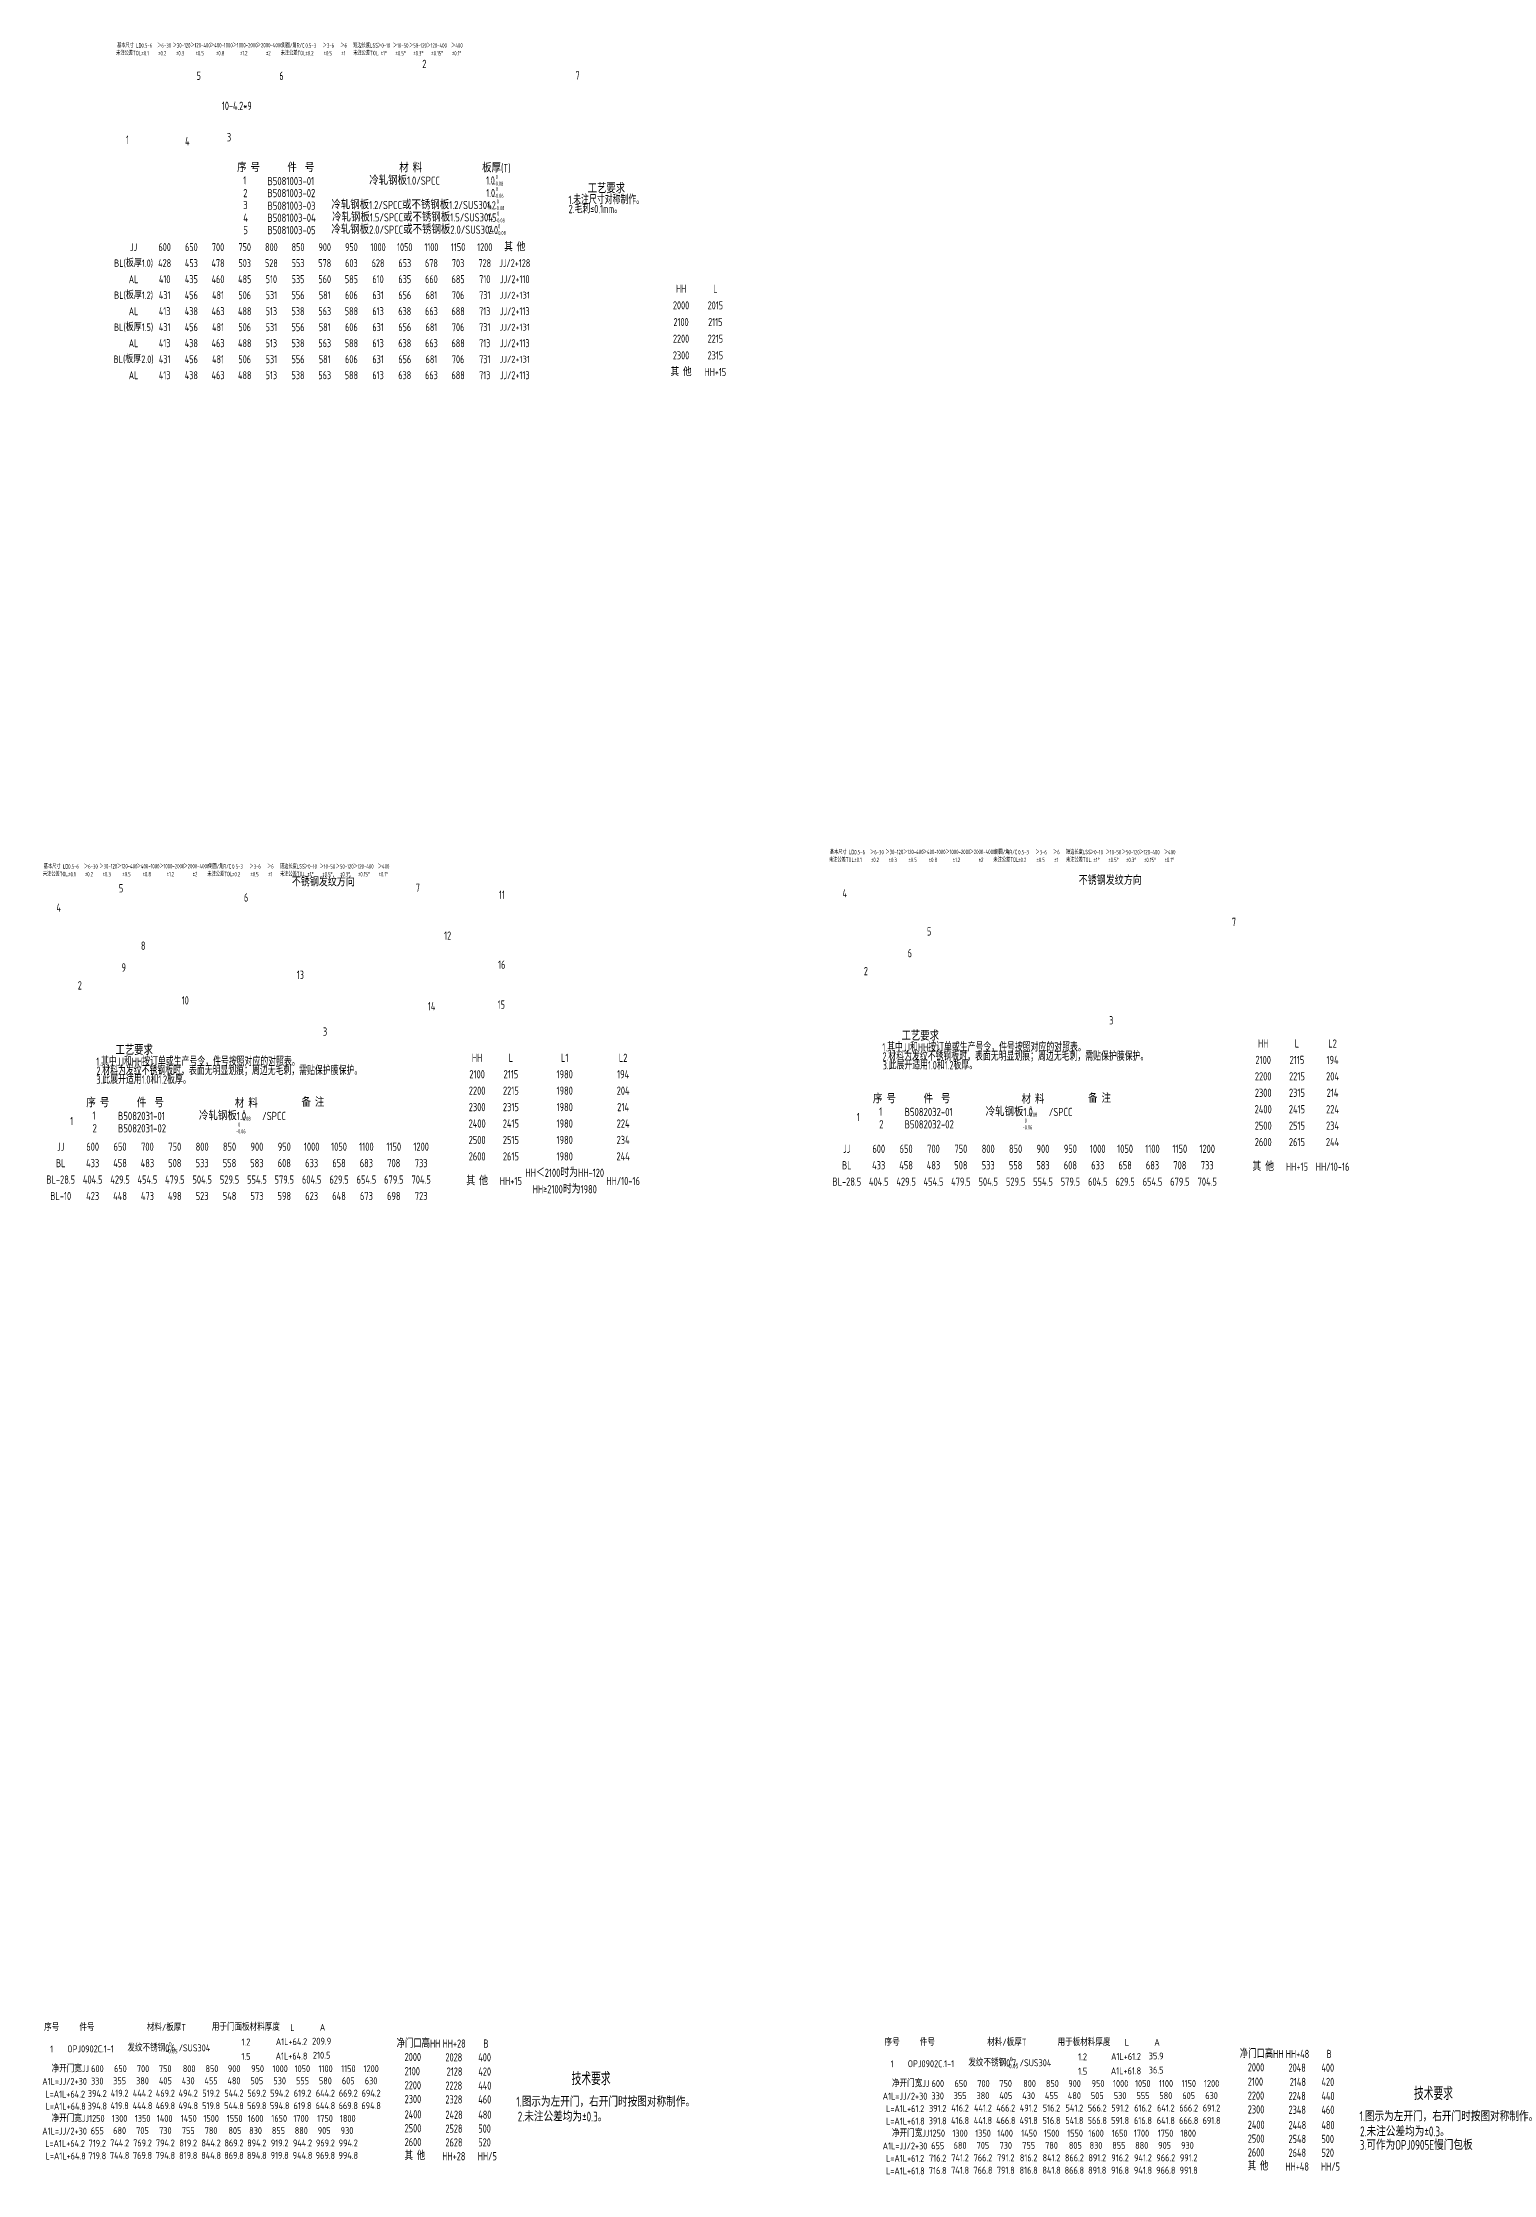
# Model space of a CAD drawing. Header units: inches. Extents: x 14216 to 120088, y -29410 to 23559.
# Drawn here: x 80132 to 82481, y 9812 to 13264 of the extents above; entities that cross this region are included whole.
import ezdxf
from ezdxf.enums import TextEntityAlignment as Align

# ---------------------------------------------------------------- set-up
doc = ezdxf.new("R2010")
doc.units = ezdxf.units.IN
doc.header["$LTSCALE"] = 0.3
doc.header["$MEASUREMENT"] = 0
for name, color, linetype in [('2', 2, 'Continuous'), ('2细实线', 2, 'Continuous'), ('6', 3, 'Continuous'), ('7', 4, 'Continuous')]:
    doc.layers.add(name, color=color, linetype=linetype)
doc.layers.add('粗实线', color=7, linetype='Continuous', lineweight=30)
doc.styles.add('HZ', font='isocp2.shx', dxfattribs={"width": 0.7, "bigfont": 'hztxt.shx'})

msp = doc.modelspace()

# ---------------------------------------------------------------- texts
at = {"layer": '2', "style": 'HZ'}
for s, height, width, p in [('序 号', 13.3102, 0.85, (80446.862, 13054.372)), ('件  号', 13.3102, 0.85, (80528.435, 13054.372)), ('冷轧钢板1.0/SPCC', 13.31017, 0.85, (80660.957, 13033.7)), ('材 料', 13.3102, 0.85, (80709.457, 13054.224)), ('板厚(T)', 13.3102, 0.85, (80843.772, 13053.991)), ('1', 13.31, 0.85, (80456.855, 13034.132)), ('2 ', 13.3102, 0.85, (80456.888, 13013.537)), ('B5081003-02', 13.31017, 0.85, (80495.931, 13013.53)), ('B5081003-01', 13.3, 0.85, (80496.047, 13033.024)), ('3', 13.31, 0.85, (80456.855, 12994.201)), ('4', 13.31, 0.85, (80456.888, 12973.606)), ('B5081003-04', 13.31017, 0.85, (80495.931, 12973.599)), ('B5081003-03', 13.3, 0.85, (80496.047, 12993.093)), ('冷轧钢板1.2/SPCC或不锈钢板1.2/SUS304', 13.31017, 0.85, (80599.673, 12994.252)), ('冷轧钢板1.5/SPCC或不锈钢板1.5/SUS304', 13.31017, 0.85, (80600.811, 12974.28)), ('5', 13.31, 0.85, (80456.888, 12953.641)), ('B5081003-05', 13.31017, 0.85, (80495.931, 12953.634)), ('冷轧钢板2.0/SPCC或不锈钢板2.0/SUS304', 13.31017, 0.85, (80599.618, 12954.315)), ('序 号', 13.3581, 0.85, (80202.738, 11540.124)), ('1', 13.358, 0.85, (80212.767, 11519.811)), ('B5082031-01', 13.35809, 0.85, (80253.909, 11519.171)), ('件  号', 13.3581, 0.85, (80284.605, 11540.124)), ('冷轧钢板1.0    /SPCC', 13.35809, 0.85, (80385.181, 11519.128)), ('材 料', 13.3581, 0.85, (80443.334, 11539.476)), ('备 注', 13.3581, 0.85, (80551.167, 11540.908)), ('序 号', 13.3581, 0.85, (81476.684, 11546.579)), ('1', 13.358, 0.85, (81486.714, 11526.266)), ('B5082032-01', 13.35809, 0.85, (81527.855, 11525.626)), ('件  号', 13.3581, 0.85, (81558.552, 11546.579)), ('冷轧钢板1.0    /SPCC', 13.35809, 0.85, (81659.127, 11525.583)), ('材 料', 13.3581, 0.85, (81717.28, 11545.931)), ('备 注', 13.3581, 0.85, (81825.113, 11547.363)), ('2 ', 13.3581, 0.85, (80212.8, 11499.142)), ('B5082031-02', 13.35809, 0.85, (80253.909, 11499.134)), ('2 ', 13.3581, 0.85, (81486.747, 11505.597)), ('B5082032-02', 13.35809, 0.85, (81527.855, 11505.589)), ('净门口高HH', 13.31, 0.75, (80705.409, 10017.057)), ('HH+28', 13.31, 0.75, (80779.73, 10017.057)), ('B', 13.31, 0.75, (80845.901, 10017.057)), ('净门口高HH', 13.31, 0.75, (82070.89, 10000.276)), ('HH+48', 13.31, 0.75, (82145.211, 10000.276)), ('B', 13.31, 0.75, (82211.381, 10000.276)), ('2000', 13.31, 0.75, (80718.261, 9995.34)), ('2100', 13.31, 0.75, (80718.261, 9972.293)), ('2028', 13.31, 0.75, (80784.285, 9994.808)), ('2128', 13.31, 0.75, (80786.304, 9971.761)), ('400', 13.31, 0.75, (80837.525, 9994.808)), ('420', 13.31, 0.75, (80837.652, 9971.761)), ('2000', 13.31, 0.75, (82083.742, 9978.56)), ('2048', 13.31, 0.75, (82149.765, 9978.028)), ('400', 13.31, 0.75, (82203.005, 9978.028)), ('2200', 13.31, 0.75, (80718.261, 9949.555)), ('2228', 13.31, 0.75, (80784.285, 9949.023)), ('440', 13.31, 0.75, (80837.525, 9949.023)), ('2100', 13.31, 0.75, (82083.742, 9955.513)), ('2200', 13.31, 0.75, (82083.742, 9932.775)), ('2248', 13.31, 0.75, (82149.765, 9932.243)), ('2148', 13.31, 0.75, (82151.785, 9954.981)), ('440', 13.31, 0.75, (82203.005, 9932.243)), ('420', 13.31, 0.75, (82203.133, 9954.981)), ('2300', 13.31, 0.75, (80718.261, 9927.17)), ('2400', 13.31, 0.75, (80718.261, 9902.365)), ('2328', 13.31, 0.75, (80784.285, 9926.638)), ('2428', 13.31, 0.75, (80784.285, 9901.833)), ('460', 13.31, 0.75, (80837.525, 9926.638)), ('480', 13.31, 0.75, (80837.525, 9901.833)), ('2300', 13.31, 0.75, (82083.742, 9910.39)), ('2348', 13.31, 0.75, (82149.765, 9909.858)), ('460', 13.31, 0.75, (82203.005, 9909.858)), ('2500', 13.31, 0.75, (80718.261, 9879.98)), ('2528', 13.31, 0.75, (80784.285, 9879.448)), ('500', 13.31, 0.75, (80837.525, 9879.448)), ('2400', 13.31, 0.75, (82083.742, 9885.585)), ('2500', 13.31, 0.75, (82083.742, 9863.2)), ('2448', 13.31, 0.75, (82149.765, 9885.053)), ('2548', 13.31, 0.75, (82149.765, 9862.668)), ('480', 13.31, 0.75, (82203.005, 9885.053)), ('500', 13.31, 0.75, (82203.005, 9862.668)), ('其 他', 13.31, 0.75, (80718.261, 9835.21)), ('2600', 13.31, 0.75, (80718.261, 9857.595)), ('HH+28', 13.31, 0.75, (80779.195, 9834.678)), ('2628', 13.31, 0.75, (80784.285, 9857.063)), ('HH/5', 13.31, 0.75, (80836.679, 9834.678)), ('520', 13.31, 0.75, (80837.525, 9857.063)), ('2600', 13.31, 0.75, (82083.742, 9840.815)), ('2648', 13.31, 0.75, (82149.765, 9840.283)), ('520', 13.31, 0.75, (82203.005, 9840.283)), ('其 他', 13.31, 0.75, (82083.742, 9818.43)), ('HH+48', 13.31, 0.75, (82144.676, 9817.898)), ('HH/5', 13.31, 0.75, (82202.16, 9817.898))]:
    msp.add_text(s, height=height, dxfattribs=dict(at, width=width)).set_placement(p)
at = {"layer": '2', "color": 6, "style": 'HZ', "width": 0.7}
for s, p in [('1.未注尺寸对称制作。', (80983.53, 13002.413)), ('2.毛刺≤0.1mm。', (80983.824, 12987.668)), ('1.其中JJ和HH按订单或生产号令，件号按照对应的对照表。', (81491.917, 11630.169)), ('1.其中JJ和HH按订单或生产号令，件号按照对应的对照表。', (80218.875, 11606.989)), ('2.材料为发纹不锈钢板时，表面无明显划痕；周边无毛刺，需贴保护膜保护。', (80219.168, 11592.244)), ('2.材料为发纹不锈钢板时，表面无明显划痕；周边无毛刺，需贴保护膜保护。', (81492.21, 11615.424)), ('3.此展开适用1.0和1.2板厚。', (81492.489, 11601.196)), ('3.此展开适用1.0和1.2板厚。', (80218.976, 11577.87))]:
    msp.add_text(s, height=13.5, dxfattribs=at).set_placement(p)
at = {"layer": '2', "color": 6, "style": 'HZ', "width": 0.8}
for p in [(80535.565, 11893.766), (81809.963, 11896.152)]:
    msp.add_text('不锈钢发纹方向', height=13.5, dxfattribs=at).set_placement(p, align=Align.BOTTOM_LEFT)
at = {"layer": '2', "style": 'HZ', "width": 0.8}
for s, p in [('HH', (82108.698, 11643.138)), ('L', (82163.375, 11643.138)), ('L2', (82221.009, 11643.138)), ('2100', (80835.655, 11593.358)), ('HH', (80835.655, 11619.958)), ('2115', (80890.333, 11593.358)), ('L', (80890.333, 11619.958)), ('1980', (80977.522, 11593.358)), ('L1', (80977.522, 11619.958)), ('194', (81072.1, 11593.358)), ('L2', (81072.1, 11619.958)), ('2100', (82108.698, 11616.538)), ('2115', (82163.375, 11616.538)), ('194', (82221.009, 11616.538)), ('2200', (80835.655, 11566.758)), ('2215', (80890.333, 11566.758)), ('1980', (80977.522, 11566.758)), ('204', (81072.1, 11566.758)), ('2300', (82108.698, 11563.338)), ('2200', (82108.698, 11589.938)), ('2315', (82163.375, 11563.338)), ('2215', (82163.375, 11589.938)), ('204', (82221.009, 11589.938)), ('214', (82221.009, 11563.338)), ('2300', (80835.655, 11540.158)), ('2315', (80890.333, 11540.158)), ('1980', (80977.522, 11540.158)), ('214', (81072.1, 11540.158)), ('2400', (82108.698, 11536.738)), ('2415', (82163.375, 11536.738)), ('224', (82221.009, 11536.738)), ('2400', (80835.655, 11513.558)), ('2415', (80890.333, 11513.558)), ('1980', (80977.522, 11513.558)), ('224', (81072.1, 11513.558)), ('2500', (82108.698, 11510.138)), ('2515', (82163.375, 11510.138)), ('234', (82221.009, 11510.138)), ('2500', (80835.655, 11486.958)), ('2600', (80835.655, 11460.358)), ('2515', (80890.333, 11486.958)), ('2615', (80890.333, 11460.358)), ('1980', (80977.522, 11486.958)), ('1980', (80977.522, 11460.358)), ('244', (81072.1, 11460.358)), ('234', (81072.1, 11486.958)), ('2600', (82108.698, 11483.538)), ('2615', (82163.375, 11483.538)), ('244', (82221.009, 11483.538)), ('其 他', (80835.655, 11420.458)), ('HH+15', (80890.333, 11420.458)), ('HH＜2100时为HH-120', (80977.522, 11433.758)), ('HH/10-16', (81072.1, 11420.458)), ('其 他', (82108.698, 11443.638)), ('HH+15', (82163.375, 11443.638)), ('HH/10-16', (82221.009, 11443.638)), ('HH≥2100时为1980', (80977.522, 11407.158))]:
    msp.add_text(s, height=13.3, dxfattribs=at).set_placement(p, align=Align.MIDDLE_CENTER)
at = {"layer": '2', "color": 6, "insert": (80446.442, 13161.474), "char_height": 13.5, "attachment_point": 5, "style": 'HZ'}
msp.add_mtext('\\A1;10-4.2*9', dxfattribs=at)
at = {"layer": '2', "attachment_point": 1, "style": 'HZ'}
for s, insert, char_height in [(' 0\\P-0.08', (80862.349, 13049.764), 6.5492), ('1.0', (80850.212, 13047.237), 13.3102), ('1.0', (80850.582, 13027.065), 13.3102), (' 0\\P-0.06', (80862.874, 13030.058), 6.5492), ('1.2', (80851.861, 13007.042), 13.3102), ('1.5', (80852.475, 12987.244), 13.3102), (' 0\\P-0.08', (80864.153, 13010.035), 6.5492), (' 0\\P-0.08', (80864.767, 12990.237), 6.5492), ('2.0', (80853.66, 12967.027), 13.3102), (' 0\\P-0.08', (80866.437, 12969.825), 6.5492), (' 0\\P-0.08', (80453.183, 11535.573), 6.5728), (' 0\\P-0.08', (81727.129, 11542.028), 6.5728), (' 0\\P-0.06', (80445.121, 11515.188), 6.5492), (' 0\\P-0.06', (81719.067, 11521.643), 6.5492)]:
    msp.add_mtext(s, dxfattribs=dict(at, insert=insert, char_height=char_height))
at = {"layer": '2细实线', "style": 'HZ', "width": 0.8}
for s, height, p in [('BL(板厚1.0)', 12, (80279.233, 12906.742)), ('JJ', 12.96, (80279.233, 12932.662)), ('428', 12.96, (80329.633, 12906.742)), ('600', 12.96, (80329.633, 12932.662)), ('453', 12.96, (80372.833, 12906.742)), ('650', 12.96, (80372.833, 12932.662)), ('478', 12.96, (80416.033, 12906.742)), ('700', 12.96, (80416.033, 12932.662)), ('750', 12.96, (80459.233, 12932.662)), ('503', 12.96, (80459.233, 12906.742)), ('528', 12.96, (80502.433, 12906.742)), ('800', 12.96, (80502.433, 12932.662)), ('553', 12.96, (80545.633, 12906.742)), ('850', 12.96, (80545.633, 12932.662)), ('578', 12.96, (80588.833, 12906.742)), ('900', 12.96, (80588.833, 12932.662)), ('950', 12.96, (80632.033, 12932.662)), ('603', 12.96, (80632.033, 12906.742)), ('1000', 12.96, (80675.233, 12932.662)), ('628', 12.96, (80675.233, 12906.742)), ('1050', 12.96, (80718.433, 12932.662)), ('653', 12.96, (80718.433, 12906.742)), ('1100', 12.96, (80761.633, 12932.662)), ('678', 12.96, (80761.633, 12906.742)), ('1150', 12.96, (80804.833, 12932.662)), ('703', 12.96, (80804.833, 12906.742)), ('1200', 12.96, (80848.033, 12932.662)), ('728', 12.96, (80848.033, 12906.742)), ('JJ/2+128', 12.96, (80896.589, 12906.742)), ('其 他', 12.96, (80896.589, 12932.662)), ('AL', 12.96, (80279.233, 12880.822)), ('410', 12.96, (80329.633, 12880.822)), ('435', 12.96, (80372.833, 12880.822)), ('460', 12.96, (80416.033, 12880.822)), ('485', 12.96, (80459.233, 12880.822)), ('510', 12.96, (80502.433, 12880.822)), ('535', 12.96, (80545.633, 12880.822)), ('560', 12.96, (80588.833, 12880.822)), ('585', 12.96, (80632.033, 12880.822)), ('610', 12.96, (80675.233, 12880.822)), ('635', 12.96, (80718.433, 12880.822)), ('660', 12.96, (80761.633, 12880.822)), ('685', 12.96, (80804.833, 12880.822)), ('710', 12.96, (80848.033, 12880.822)), ('JJ/2+110', 12.96, (80896.589, 12880.822)), ('BL(板厚1.2)', 12, (80279.233, 12854.902)), ('431', 12.96, (80329.633, 12854.902)), ('456', 12.96, (80372.833, 12854.902)), ('481', 12.96, (80416.033, 12854.902)), ('506', 12.96, (80459.233, 12854.902)), ('531', 12.96, (80502.433, 12854.902)), ('556', 12.96, (80545.633, 12854.902)), ('581', 12.96, (80588.833, 12854.902)), ('606', 12.96, (80632.033, 12854.902)), ('631', 12.96, (80675.233, 12854.902)), ('656', 12.96, (80718.433, 12854.902)), ('681', 12.96, (80761.633, 12854.902)), ('706', 12.96, (80804.833, 12854.902)), ('731', 12.96, (80848.033, 12854.902)), ('JJ/2+131', 11, (80896.589, 12854.902)), ('2000', 12.96, (81165.956, 12838.448)), ('HH', 12.96, (81165.956, 12865.448)), ('2015', 12.96, (81221.456, 12838.448)), ('L', 12.96, (81221.456, 12865.448)), ('BL(板厚1.5)', 12, (80279.233, 12803.062)), ('AL', 12.96, (80279.233, 12828.982)), ('413', 12.96, (80329.633, 12828.982)), ('431', 12.96, (80329.633, 12803.062)), ('438', 12.96, (80372.833, 12828.982)), ('456', 12.96, (80372.833, 12803.062)), ('463', 12.96, (80416.033, 12828.982)), ('481', 12.96, (80416.033, 12803.062)), ('488', 12.96, (80459.233, 12828.982)), ('506', 12.96, (80459.233, 12803.062)), ('513', 12.96, (80502.433, 12828.982)), ('531', 12.96, (80502.433, 12803.062)), ('538', 12.96, (80545.633, 12828.982)), ('556', 12.96, (80545.633, 12803.062)), ('563', 12.96, (80588.833, 12828.982)), ('581', 12.96, (80588.833, 12803.062)), ('588', 12.96, (80632.033, 12828.982)), ('606', 12.96, (80632.033, 12803.062)), ('613', 12.96, (80675.233, 12828.982)), ('631', 12.96, (80675.233, 12803.062)), ('638', 12.96, (80718.433, 12828.982)), ('656', 12.96, (80718.433, 12803.062)), ('663', 12.96, (80761.633, 12828.982)), ('681', 12.96, (80761.633, 12803.062)), ('688', 12.96, (80804.833, 12828.982)), ('706', 12.96, (80804.833, 12803.062)), ('713', 12.96, (80848.033, 12828.982)), ('731', 12.96, (80848.033, 12803.062)), ('JJ/2+113', 12.96, (80896.589, 12828.982)), ('JJ/2+131', 11, (80896.589, 12803.062)), ('2100', 12.96, (81165.956, 12811.448)), ('2115', 12.96, (81221.456, 12811.448)), ('AL', 12.96, (80279.233, 12777.142)), ('413', 12.96, (80329.633, 12777.142)), ('438', 12.96, (80372.833, 12777.142)), ('463', 12.96, (80416.033, 12777.142)), ('488', 12.96, (80459.233, 12777.142)), ('513', 12.96, (80502.433, 12777.142)), ('538', 12.96, (80545.633, 12777.142)), ('563', 12.96, (80588.833, 12777.142)), ('588', 12.96, (80632.033, 12777.142)), ('613', 12.96, (80675.233, 12777.142)), ('638', 12.96, (80718.433, 12777.142)), ('663', 12.96, (80761.633, 12777.142)), ('688', 12.96, (80804.833, 12777.142)), ('713', 12.96, (80848.033, 12777.142)), ('JJ/2+113', 12.96, (80896.589, 12777.142)), ('2200', 12.96, (81165.956, 12784.448)), ('2215', 12.96, (81221.456, 12784.448)), ('BL(板厚2.0)', 12, (80279.233, 12751.222)), ('431', 12.96, (80329.633, 12751.222)), ('456', 12.96, (80372.833, 12751.222)), ('481', 12.96, (80416.033, 12751.222)), ('506', 12.96, (80459.233, 12751.222)), ('531', 12.96, (80502.433, 12751.222)), ('556', 12.96, (80545.633, 12751.222)), ('581', 12.96, (80588.833, 12751.222)), ('606', 12.96, (80632.033, 12751.222)), ('631', 12.96, (80675.233, 12751.222)), ('656', 12.96, (80718.433, 12751.222)), ('681', 12.96, (80761.633, 12751.222)), ('706', 12.96, (80804.833, 12751.222)), ('731', 12.96, (80848.033, 12751.222)), ('JJ/2+131', 11, (80896.589, 12751.222)), ('其 他', 12.96, (81165.956, 12730.448)), ('2300', 12.96, (81165.956, 12757.448)), ('2315', 12.96, (81221.456, 12757.448)), ('AL', 12.96, (80279.233, 12725.302)), ('413', 12.96, (80329.633, 12725.302)), ('438', 12.96, (80372.833, 12725.302)), ('463', 12.96, (80416.033, 12725.302)), ('488', 12.96, (80459.233, 12725.302)), ('513', 12.96, (80502.433, 12725.302)), ('538', 12.96, (80545.633, 12725.302)), ('563', 12.96, (80588.833, 12725.302)), ('588', 12.96, (80632.033, 12725.302)), ('613', 12.96, (80675.233, 12725.302)), ('638', 12.96, (80718.433, 12725.302)), ('663', 12.96, (80761.633, 12725.302)), ('688', 12.96, (80804.833, 12725.302)), ('713', 12.96, (80848.033, 12725.302)), ('JJ/2+113', 12.96, (80896.589, 12725.302)), ('HH+15', 12.96, (81221.456, 12730.448)), ('JJ', 13.3, (80161.287, 11476.039)), ('600', 13.3, (80213.009, 11476.039)), ('650', 13.3, (80257.342, 11476.039)), ('700', 13.3, (80301.676, 11476.039)), ('750', 13.3, (80346.009, 11476.039)), ('800', 13.3, (80390.342, 11476.039)), ('850', 13.3, (80434.676, 11476.039)), ('900', 13.3, (80479.009, 11476.039)), ('950', 13.3, (80523.342, 11476.039)), ('1000', 13.3, (80567.676, 11476.039)), ('1050', 13.3, (80612.009, 11476.039)), ('1100', 13.3, (80656.342, 11476.039)), ('1150', 13.3, (80700.676, 11476.039)), ('1200', 13.3, (80745.009, 11476.039)), ('JJ', 13.3, (81434.329, 11472.619)), ('600', 13.3, (81486.051, 11472.619)), ('650', 13.3, (81530.385, 11472.619)), ('700', 13.3, (81574.718, 11472.619)), ('750', 13.3, (81619.051, 11472.619)), ('800', 13.3, (81663.385, 11472.619)), ('850', 13.3, (81707.718, 11472.619)), ('900', 13.3, (81752.051, 11472.619)), ('950', 13.3, (81796.385, 11472.619)), ('1000', 13.3, (81840.718, 11472.619)), ('1050', 13.3, (81885.051, 11472.619)), ('1100', 13.3, (81929.385, 11472.619)), ('1150', 13.3, (81973.718, 11472.619)), ('1200', 13.3, (82018.051, 11472.619)), ('BL-28.5', 13.3, (80161.287, 11422.839)), ('BL', 13.3, (80161.287, 11449.439)), ('404.5', 13.3, (80213.009, 11422.839)), ('433', 13.3, (80213.009, 11449.439)), ('429.5', 13.3, (80257.342, 11422.839)), ('458', 13.3, (80257.342, 11449.439)), ('454.5', 13.3, (80301.676, 11422.839)), ('483', 13.3, (80301.676, 11449.439)), ('479.5', 13.3, (80346.009, 11422.839)), ('508', 13.3, (80346.009, 11449.439)), ('504.5', 13.3, (80390.342, 11422.839)), ('533', 13.3, (80390.342, 11449.439)), ('529.5', 13.3, (80434.676, 11422.839)), ('558', 13.3, (80434.676, 11449.439)), ('554.5', 13.3, (80479.009, 11422.839)), ('583', 13.3, (80479.009, 11449.439)), ('579.5', 13.3, (80523.342, 11422.839)), ('608', 13.3, (80523.342, 11449.439)), ('604.5', 13.3, (80567.676, 11422.839)), ('633', 13.3, (80567.676, 11449.439)), ('629.5', 13.3, (80612.009, 11422.839)), ('658', 13.3, (80612.009, 11449.439)), ('654.5', 13.3, (80656.342, 11422.839)), ('683', 13.3, (80656.342, 11449.439)), ('679.5', 13.3, (80700.676, 11422.839)), ('708', 13.3, (80700.676, 11449.439)), ('704.5', 13.3, (80745.009, 11422.839)), ('733', 13.3, (80745.009, 11449.439)), ('BL-28.5', 13.3, (81434.329, 11419.419)), ('BL', 13.3, (81434.329, 11446.019)), ('404.5', 13.3, (81486.051, 11419.419)), ('433', 13.3, (81486.051, 11446.019)), ('429.5', 13.3, (81530.385, 11419.419)), ('458', 13.3, (81530.385, 11446.019)), ('454.5', 13.3, (81574.718, 11419.419)), ('483', 13.3, (81574.718, 11446.019)), ('479.5', 13.3, (81619.051, 11419.419)), ('508', 13.3, (81619.051, 11446.019)), ('504.5', 13.3, (81663.385, 11419.419)), ('533', 13.3, (81663.385, 11446.019)), ('529.5', 13.3, (81707.718, 11419.419)), ('558', 13.3, (81707.718, 11446.019)), ('554.5', 13.3, (81752.051, 11419.419)), ('583', 13.3, (81752.051, 11446.019)), ('579.5', 13.3, (81796.385, 11419.419)), ('608', 13.3, (81796.385, 11446.019)), ('604.5', 13.3, (81840.718, 11419.419)), ('633', 13.3, (81840.718, 11446.019)), ('629.5', 13.3, (81885.051, 11419.419)), ('658', 13.3, (81885.051, 11446.019)), ('654.5', 13.3, (81929.385, 11419.419)), ('683', 13.3, (81929.385, 11446.019)), ('679.5', 13.3, (81973.718, 11419.419)), ('708', 13.3, (81973.718, 11446.019)), ('704.5', 13.3, (82018.051, 11419.419)), ('733', 13.3, (82018.051, 11446.019)), ('BL-10', 13.3, (80161.287, 11396.239)), ('423', 13.3, (80213.009, 11396.239)), ('448', 13.3, (80257.342, 11396.239)), ('473', 13.3, (80301.676, 11396.239)), ('498', 13.3, (80346.009, 11396.239)), ('523', 13.3, (80390.342, 11396.239)), ('548', 13.3, (80434.676, 11396.239)), ('573', 13.3, (80479.009, 11396.239)), ('598', 13.3, (80523.342, 11396.239)), ('623', 13.3, (80567.676, 11396.239)), ('648', 13.3, (80612.009, 11396.239)), ('673', 13.3, (80656.342, 11396.239)), ('698', 13.3, (80700.676, 11396.239)), ('723', 13.3, (80745.009, 11396.239)), ('序号', 11.3374, (80146.683, 10049.904)), ('件号', 11.3374, (80203.829, 10049.904)), ('材料/板厚T', 11.3374, (80332.504, 10049.904)), ('用于门面板材料厚度', 11.3374, (80461.045, 10050.531)), ('L', 11.337, (80536.541, 10049.601)), ('A', 11.085, (80585.27, 10049.89)), ('1', 11.337, (80146.683, 10014.842)), ('OPJ0902C.1-1', 11.34, (80209.675, 10015.137)), ('1.2', 11.3374, (80461.347, 10026.273)), ('序号', 11.3374, (81507.77, 10025.879)), ('件号', 11.3374, (81564.915, 10025.879)), ('材料/板厚T', 11.3374, (81693.59, 10025.879)), ('用于板材料厚度', 11.3374, (81818.49, 10025.886)), ('L', 11.337, (81888.017, 10025.576)), ('A', 11.085, (81936.746, 10025.865)), ('1.5', 11.3374, (80461.347, 10002.945)), ('1', 11.337, (81507.77, 9990.817)), ('OPJ0902C.1-1', 11.34, (81570.761, 9991.112)), ('1.5', 11.3374, (81816.233, 9978.92)), ('1.2', 11.3374, (81816.233, 10002.248)), ('394.2', 11.34, (80220.481, 9942.831)), ('330', 11.34, (80220.481, 9962.978)), ('419.2', 11.34, (80256.694, 9943.333)), ('355', 11.34, (80256.694, 9963.48)), ('444.2', 11.34, (80293.72, 9943.333)), ('380', 11.34, (80293.72, 9963.48)), ('469.2', 11.34, (80330.746, 9943.333)), ('405', 11.34, (80330.746, 9963.48)), ('494.2', 11.34, (80367.772, 9943.333)), ('430', 11.34, (80367.772, 9963.48)), ('519.2', 11.34, (80404.798, 9943.333)), ('455', 11.34, (80404.798, 9963.48)), ('544.2', 11.34, (80441.824, 9943.333)), ('480', 11.34, (80441.824, 9963.48)), ('569.2', 11.34, (80478.85, 9943.333)), ('505', 11.34, (80478.85, 9963.48)), ('594.2', 11.34, (80515.876, 9943.333)), ('530', 11.34, (80515.876, 9963.48)), ('619.2', 11.34, (80552.902, 9943.333)), ('555', 11.34, (80552.902, 9963.48)), ('644.2', 11.34, (80589.928, 9943.333)), ('580', 11.34, (80589.928, 9963.48)), ('669.2', 11.34, (80626.954, 9943.333)), ('605', 11.34, (80626.954, 9963.48)), ('694.2', 11.34, (80663.98, 9943.333)), ('630', 11.34, (80663.98, 9963.48)), ('330', 11.34, (81581.567, 9938.953)), ('355', 11.34, (81617.78, 9939.455)), ('380', 11.34, (81654.806, 9939.455)), ('405', 11.34, (81691.832, 9939.455)), ('430', 11.34, (81728.858, 9939.455)), ('455', 11.34, (81765.884, 9939.455)), ('480', 11.34, (81802.91, 9939.455)), ('505', 11.34, (81839.936, 9939.455)), ('530', 11.34, (81876.962, 9939.455)), ('555', 11.34, (81913.988, 9939.455)), ('580', 11.34, (81951.014, 9939.455)), ('605', 11.34, (81988.04, 9939.455)), ('630', 11.34, (82025.066, 9939.455)), ('394.8', 11.34, (80220.481, 9922.685)), ('419.8', 11.34, (80256.694, 9923.187)), ('444.8', 11.34, (80293.72, 9923.187)), ('469.8', 11.34, (80330.746, 9923.187)), ('494.8', 11.34, (80367.772, 9923.187)), ('519.8', 11.34, (80404.798, 9923.187)), ('544.8', 11.34, (80441.824, 9923.187)), ('569.8', 11.34, (80478.85, 9923.187)), ('594.8', 11.34, (80515.876, 9923.187)), ('619.8', 11.34, (80552.902, 9923.187)), ('644.8', 11.34, (80589.928, 9923.187)), ('669.8', 11.34, (80626.954, 9923.187)), ('694.8', 11.34, (80663.98, 9923.187)), ('391.2', 11.34, (81581.567, 9918.806)), ('416.2', 11.34, (81617.78, 9919.309)), ('441.2', 11.34, (81654.806, 9919.309)), ('466.2', 11.34, (81691.832, 9919.309)), ('491.2', 11.34, (81728.858, 9919.309)), ('516.2', 11.34, (81765.884, 9919.309)), ('541.2', 11.34, (81802.91, 9919.309)), ('566.2', 11.34, (81839.936, 9919.309)), ('591.2', 11.34, (81876.962, 9919.309)), ('616.2', 11.34, (81913.988, 9919.309)), ('641.2', 11.34, (81951.014, 9919.309)), ('666.2', 11.34, (81988.04, 9919.309)), ('691.2', 11.34, (82025.066, 9919.309)), ('655', 11.34, (80220.481, 9882.392)), ('680', 11.34, (80256.694, 9882.894)), ('705', 11.34, (80293.72, 9882.894)), ('730', 11.34, (80330.746, 9882.894)), ('755', 11.34, (80367.772, 9882.894)), ('780', 11.34, (80404.798, 9882.894)), ('805', 11.34, (80443.348, 9882.894)), ('830', 11.34, (80476.853, 9882.894)), ('855', 11.34, (80513.879, 9882.894)), ('880', 11.34, (80550.905, 9882.894)), ('905', 11.34, (80587.931, 9882.894)), ('930', 11.34, (80624.957, 9882.894)), ('391.8', 11.34, (81581.567, 9898.66)), ('416.8', 11.34, (81617.78, 9899.162)), ('441.8', 11.34, (81654.806, 9899.162)), ('466.8', 11.34, (81691.832, 9899.162)), ('491.8', 11.34, (81728.858, 9899.162)), ('516.8', 11.34, (81765.884, 9899.162)), ('541.8', 11.34, (81802.91, 9899.162)), ('566.8', 11.34, (81839.936, 9899.162)), ('591.8', 11.34, (81876.962, 9899.162)), ('616.8', 11.34, (81913.988, 9899.162)), ('641.8', 11.34, (81951.014, 9899.162)), ('666.8', 11.34, (81988.04, 9899.162)), ('691.8', 11.34, (82025.066, 9899.162)), ('719.8', 11.34, (80220.481, 9842.099)), ('719.2', 11.34, (80220.481, 9862.245)), ('744.8', 11.34, (80256.694, 9842.601)), ('744.2', 11.34, (80256.694, 9862.747)), ('769.8', 11.34, (80293.72, 9842.601)), ('769.2', 11.34, (80293.72, 9862.747)), ('794.8', 11.34, (80330.746, 9842.601)), ('794.2', 11.34, (80330.746, 9862.747)), ('819.8', 11.34, (80367.772, 9842.601)), ('819.2', 11.34, (80367.772, 9862.747)), ('844.8', 11.34, (80404.798, 9842.601)), ('844.2', 11.34, (80404.798, 9862.747)), ('869.8', 11.34, (80441.824, 9842.601)), ('869.2', 11.34, (80441.824, 9862.747)), ('894.8', 11.34, (80478.85, 9842.601)), ('894.2', 11.34, (80478.85, 9862.747)), ('919.8', 11.34, (80515.876, 9842.601)), ('919.2', 11.34, (80515.876, 9862.747)), ('944.8', 11.34, (80552.902, 9842.601)), ('944.2', 11.34, (80552.902, 9862.747)), ('969.8', 11.34, (80589.928, 9842.601)), ('969.2', 11.34, (80589.928, 9862.747)), ('994.8', 11.34, (80626.954, 9842.601)), ('994.2', 11.34, (80626.954, 9862.747)), ('716.2', 11.34, (81581.567, 9838.22)), ('655', 11.34, (81581.567, 9858.367)), ('741.2', 11.34, (81617.78, 9838.723)), ('680', 11.34, (81617.78, 9858.869)), ('766.2', 11.34, (81654.806, 9838.723)), ('705', 11.34, (81654.806, 9858.869)), ('791.2', 11.34, (81691.832, 9838.723)), ('730', 11.34, (81691.832, 9858.869)), ('816.2', 11.34, (81728.858, 9838.723)), ('755', 11.34, (81728.858, 9858.869)), ('841.2', 11.34, (81765.884, 9838.723)), ('780', 11.34, (81765.884, 9858.869)), ('866.2', 11.34, (81802.91, 9838.723)), ('805', 11.34, (81804.434, 9858.869)), ('891.2', 11.34, (81839.936, 9838.723)), ('830', 11.34, (81837.939, 9858.869)), ('916.2', 11.34, (81876.962, 9838.723)), ('855', 11.34, (81874.965, 9858.869)), ('941.2', 11.34, (81913.988, 9838.723)), ('880', 11.34, (81911.991, 9858.869)), ('966.2', 11.34, (81951.014, 9838.723)), ('905', 11.34, (81949.017, 9858.869)), ('991.2', 11.34, (81988.04, 9838.723)), ('930', 11.34, (81986.043, 9858.869)), ('716.8', 11.34, (81581.567, 9818.074)), ('741.8', 11.34, (81617.78, 9818.576)), ('766.8', 11.34, (81654.806, 9818.576)), ('791.8', 11.34, (81691.832, 9818.576)), ('816.8', 11.34, (81728.858, 9818.576)), ('841.8', 11.34, (81765.884, 9818.576)), ('866.8', 11.34, (81802.91, 9818.576)), ('891.8', 11.34, (81839.936, 9818.576)), ('916.8', 11.34, (81876.962, 9818.576)), ('941.8', 11.34, (81913.988, 9818.576)), ('966.8', 11.34, (81951.014, 9818.576)), ('991.8', 11.34, (81988.04, 9818.576))]:
    msp.add_text(s, height=height, dxfattribs=at).set_placement(p, align=Align.MIDDLE_CENTER)
at = {"layer": '2细实线', "style": 'HZ'}
for s, height, width, p in [('发纹不锈钢0.6', 11.3374, 0.8, (80269.31, 10011.009)), ('-0.05', 7.2, 0.8, (80330.851, 10007.786)), (' 0', 7.2, 0.8, (80332.45, 10019.151)), ('/SUS304', 11.3374, 0.8, (80352.267, 10011.009)), ('净开门宽JJ', 11.34, 0.8, (80146.456, 9977.434)), ('600', 11.34, 0.8, (80210.57, 9977.434)), ('650', 11.34, 0.8, (80247.596, 9977.434)), ('700', 11.34, 0.8, (80284.622, 9977.434)), ('750', 11.34, 0.8, (80320.323, 9977.434)), ('800', 11.34, 0.8, (80359.03, 9977.434)), ('850', 11.34, 0.8, (80395.7, 9977.434)), ('900', 11.34, 0.8, (80432, 9977.434)), ('950', 11.34, 0.8, (80469.752, 9977.434)), ('1000', 11.34, 0.8, (80504.389, 9977.434)), ('1050', 11.34, 0.8, (80540.09, 9977.434)), ('1100', 11.34, 0.8, (80578.797, 9977.434)), ('1150', 11.34, 0.8, (80615.467, 9977.434)), ('1200', 11.34, 0.8, (80651.767, 9977.434)), ('发纹不锈钢0.7', 11.3374, 0.8, (81631.175, 9986.985)), ('-0.05', 7.2, 0.8, (81692.716, 9983.761)), (' 0', 7.2, 0.8, (81694.315, 9995.127)), ('/SUS304', 11.3374, 0.8, (81714.369, 9986.985)), ('A1L=JJ/2+30', 11.34, 0.8, (80131.391, 9956.85)), ('L=A1L+64.2', 11.34, 0.8, (80136.403, 9936.207)), ('A1L=JJ/2+30', 11.34, 0.8, (81492.477, 9932.825)), ('净开门宽JJ', 11.34, 0.8, (81507.542, 9953.41)), ('600', 11.34, 0.8, (81571.656, 9953.41)), ('650', 11.34, 0.8, (81608.682, 9953.41)), ('700', 11.34, 0.8, (81645.708, 9953.41)), ('750', 11.34, 0.8, (81681.409, 9953.41)), ('800', 11.34, 0.8, (81720.116, 9953.41)), ('850', 11.34, 0.8, (81756.786, 9953.41)), ('900', 11.34, 0.8, (81793.086, 9953.41)), ('950', 11.34, 0.8, (81830.838, 9953.41)), ('1000', 11.34, 0.8, (81865.475, 9953.41)), ('1050', 11.34, 0.8, (81901.176, 9953.41)), ('1100', 11.34, 0.8, (81939.883, 9953.41)), ('1150', 11.34, 0.8, (81976.553, 9953.41)), ('1200', 11.34, 0.8, (82012.853, 9953.41)), ('L=A1L+64.8', 11.34, 0.8, (80136.809, 9916.557)), ('净开门宽JJ', 11.34, 0.8, (80146.456, 9896.848)), ('1250', 11.34, 0.8, (80207.263, 9896.848)), ('1300', 11.34, 0.8, (80244.289, 9896.848)), ('1350', 11.34, 0.8, (80281.315, 9896.848)), ('1400', 11.34, 0.8, (80317.016, 9896.848)), ('1450', 11.34, 0.8, (80355.723, 9896.848)), ('1500', 11.34, 0.8, (80392.393, 9896.848)), ('1550', 11.34, 0.8, (80430.218, 9896.848)), ('1600', 11.34, 0.8, (80464.448, 9896.848)), ('1650', 11.34, 0.8, (80502.392, 9896.848)), ('1700', 11.34, 0.8, (80538.093, 9896.848)), ('1750', 11.34, 0.8, (80576.8, 9896.848)), ('1800', 11.34, 0.8, (80613.47, 9896.848)), ('1.图示为左开门，右开门时按图对称制作。', 16, 0.75, (80899.283, 9921.655)), ('2.未注公差均为±0.3。', 16, 0.75, (80901.395, 9897.569)), ('L=A1L+61.2', 11.34, 0.8, (81497.924, 9912.679)), ('1.图示为左开门，右开门时按图对称制作。', 16, 0.75, (82264.733, 9898.077)), ('A1L=JJ/2+30', 11.34, 0.8, (80131.391, 9876.264)), ('L=A1L+61.8', 11.34, 0.8, (81497.895, 9892.532)), ('净开门宽JJ', 11.34, 0.8, (81507.542, 9872.824)), ('1250', 11.34, 0.8, (81568.349, 9872.824)), ('1300', 11.34, 0.8, (81605.375, 9872.824)), ('1350', 11.34, 0.8, (81642.401, 9872.824)), ('1400', 11.34, 0.8, (81678.102, 9872.824)), ('1450', 11.34, 0.8, (81716.809, 9872.824)), ('1500', 11.34, 0.8, (81753.479, 9872.824)), ('1550', 11.34, 0.8, (81791.304, 9872.824)), ('1600', 11.34, 0.8, (81825.534, 9872.824)), ('1650', 11.34, 0.8, (81863.478, 9872.824)), ('1700', 11.34, 0.8, (81899.179, 9872.824)), ('1750', 11.34, 0.8, (81937.886, 9872.824)), ('1800', 11.34, 0.8, (81974.556, 9872.824)), ('2.未注公差均为±0.3。', 16, 0.75, (82265.564, 9873.545)), ('L=A1L+64.2', 11.34, 0.8, (80136.217, 9856.415)), ('L=A1L+64.8', 11.34, 0.8, (80136.809, 9835.971)), ('A1L=JJ/2+30', 11.34, 0.8, (81492.477, 9852.239)), ('L=A1L+61.2', 11.34, 0.8, (81497.924, 9832.196)), ('3.可作为OPJ0905E慢门包板', 16, 0.75, (82264.99, 9851.674)), ('L=A1L+61.8', 11.34, 0.8, (81497.895, 9811.946))]:
    msp.add_text(s, height=height, dxfattribs=dict(at, width=width)).set_placement(p)
at = {"layer": '2细实线', "style": 'HZ', "width": 0.8}
for s, height, p in [('A1L+64.2', 11.3374, (80535.069, 10026.834)), ('209.9', 11.0855, (80583.831, 10027.629)), ('A1L+64.8', 11.3374, (80535.069, 10003.506)), ('210.5', 11.0855, (80583.831, 10004.819)), ('A1L+61.8', 11.3374, (81886.545, 9979.482)), ('A1L+61.2', 11.3374, (81886.545, 10002.81)), ('35.9', 11.0855, (81935.307, 10003.604)), ('36.5', 11.0855, (81935.307, 9980.795))]:
    msp.add_text(s, height=height, dxfattribs=at).set_placement(p, align=Align.MIDDLE)
at = {"layer": '6', "color": 2, "style": 'HZ', "width": 0.7}
for s, p in [('基本尺寸 LD.', (80252.541, 13255.845)), ('0.5-6', (80292.092, 13255.671)), ('＞6-30', (80317.55, 13255.671)), ('＞30-120', (80342.546, 13255.893)), ('＞120-400', (80371.284, 13255.986)), ('＞400-1000', (80403.083, 13255.986)), ('＞1000-2000', (80439.779, 13256.076)), ('＞2000-4000', (80478.853, 13256.167)), ('倒圆/角R/C', (80518.915, 13255.845)), ('0.5-3', (80557.566, 13255.671)), ('＞3-6', (80585.519, 13255.671)), ('＞6', (80614.041, 13255.893)), ('短边长度LSS.', (80635.033, 13255.845)), ('＞0-10', (80673.821, 13255.671)), ('＞10-50', (80699.297, 13255.671)), ('＞50-120', (80725.339, 13255.671)), ('＞120-400', (80753.744, 13255.671)), ('＞400', (80793.617, 13255.671)), ('未注公差TOL.', (80251.123, 13243.389)), ('%%P0.1', (80292.092, 13243.071)), ('%%P0.2', (80319.092, 13243.071)), ('%%P0.3', (80347.892, 13243.071)), ('%%P0.5', (80379.835, 13243.164)), ('%%P0.8', (80412.716, 13243.164)), ('%%P1.2', (80451.606, 13243.255)), ('%%P2', (80493.642, 13243.346)), ('未注公差TOL.', (80517.497, 13243.389)), ('%%P0.2', (80557.566, 13243.071)), ('%%P0.5', (80587.208, 13243.071)), ('%%P1', (80615.778, 13243.071)), ('未注公差TOL.', (80635.046, 13243.389)), ('%%P1%%D', (80679.592, 13243.071)), ('%%P0.5%%D', (80703.563, 13243.071)), ('%%P0.3%%D', (80732.308, 13243.071)), ('%%P0.15%%D', (80761.338, 13243.071)), ('%%P0.1%%D', (80794.791, 13243.071)), ('未注公差TOL.', (81405.464, 11937.166)), ('基本尺寸 LD.', (81406.881, 11949.622)), ('0.5-6', (81446.433, 11949.448)), ('%%P0.1', (81446.433, 11936.848)), ('＞6-30', (81471.89, 11949.448)), ('%%P0.2', (81473.433, 11936.848)), ('＞30-120', (81496.886, 11949.67)), ('%%P0.3', (81502.233, 11936.848)), ('＞120-400', (81525.624, 11949.763)), ('%%P0.5', (81534.175, 11936.941)), ('＞400-1000', (81557.423, 11949.763)), ('%%P0.8', (81567.056, 11936.941)), ('＞1000-2000', (81594.119, 11949.853)), ('%%P1.2', (81605.947, 11937.032)), ('＞2000-4000', (81633.193, 11949.944)), ('%%P2', (81647.983, 11937.123)), ('未注公差TOL.', (81671.838, 11937.166)), ('倒圆/角R/C', (81673.255, 11949.622)), ('0.5-3', (81711.907, 11949.448)), ('%%P0.2', (81711.907, 11936.848)), ('＞3-6', (81739.86, 11949.448)), ('%%P0.5', (81741.548, 11936.848)), ('＞6', (81768.381, 11949.67)), ('%%P1', (81770.118, 11936.848)), ('未注公差TOL.', (81789.386, 11937.166)), ('短边长度LSS.', (81789.374, 11949.622)), ('＞0-10', (81828.162, 11949.448)), ('%%P1%%D', (81833.932, 11936.848)), ('＞10-50', (81853.637, 11949.448)), ('%%P0.5%%D', (81857.904, 11936.848)), ('＞50-120', (81879.679, 11949.448)), ('%%P0.3%%D', (81886.648, 11936.848)), ('＞120-400', (81908.084, 11949.448)), ('%%P0.15%%D', (81915.678, 11936.848)), ('＞400', (81947.957, 11949.448)), ('%%P0.1%%D', (81949.131, 11936.848)), ('未注公差TOL.', (80132.422, 11913.986)), ('基本尺寸 LD.', (80133.839, 11926.442)), ('0.5-6', (80173.391, 11926.268)), ('%%P0.1', (80173.391, 11913.668)), ('＞6-30', (80198.848, 11926.268)), ('%%P0.2', (80200.391, 11913.668)), ('＞30-120', (80223.844, 11926.489)), ('%%P0.3', (80229.191, 11913.668)), ('＞120-400', (80252.582, 11926.582)), ('%%P0.5', (80261.133, 11913.761)), ('＞400-1000', (80284.381, 11926.582)), ('%%P0.8', (80294.014, 11913.761)), ('＞1000-2000', (80321.077, 11926.673)), ('%%P1.2', (80332.905, 11913.852)), ('＞2000-4000', (80360.151, 11926.763)), ('%%P2', (80374.941, 11913.942)), ('未注公差TOL.', (80398.796, 11913.986)), ('倒圆/角R/C', (80400.213, 11926.442)), ('0.5-3', (80438.865, 11926.268)), ('%%P0.2', (80438.865, 11913.668)), ('＞3-6', (80466.818, 11926.268)), ('%%P0.5', (80468.506, 11913.668)), ('＞6', (80495.339, 11926.489)), ('%%P1', (80497.076, 11913.668)), ('未注公差TOL.', (80516.344, 11913.986)), ('短边长度LSS.', (80516.332, 11926.442)), ('＞0-10', (80555.12, 11926.268)), ('%%P1%%D', (80560.89, 11913.668)), ('＞10-50', (80580.595, 11926.268)), ('%%P0.5%%D', (80584.862, 11913.668)), ('＞50-120', (80606.637, 11926.268)), ('%%P0.3%%D', (80613.606, 11913.668)), ('＞120-400', (80635.042, 11926.268)), ('%%P0.15%%D', (80642.636, 11913.668)), ('＞400', (80674.915, 11926.268)), ('%%P0.1%%D', (80676.089, 11913.668))]:
    msp.add_text(s, height=7.2, dxfattribs=at).set_placement(p)
at = {"layer": '7', "style": 'HZ', "width": 0.7}
for s, p in [('2', (80746.91, 13222.65)), ('5', (80381.3, 13203.547)), ('6', (80515.305, 13203.298)), ('7', (80994.99, 13204.034)), ('3', (80430.499, 13103.926)), ('1', (80266.992, 13099.777)), ('4', (80362.639, 13097.554)), ('5', (80255.496, 11887.657)), ('6', (80458.031, 11872.808)), ('7', (80736.258, 11888.7)), ('11', (80871.032, 11877.142)), ('4', (81427.329, 11879.518)), ('4', (80154.287, 11856.337)), ('7', (82057.994, 11833.215)), ('8', (80291.158, 11794.766)), ('12', (80782.193, 11811.028)), ('5', (81564.2, 11817.947)), ('9', (80259.799, 11759.559)), ('16', (80869.716, 11764.029)), ('6', (81532.841, 11782.739)), ('2', (80188.902, 11730.491)), ('13', (80543.579, 11747.574)), ('2', (81461.944, 11753.671)), ('10', (80357.295, 11706.222)), ('14', (80755.957, 11696.755)), ('15', (80868.958, 11699.452)), ('3', (80586.037, 11655.719)), ('3', (81859.361, 11673.907)), ('1', (81450.637, 11517.268)), ('1', (80176.69, 11510.813))]:
    msp.add_text(s, height=13.5, dxfattribs=at).set_placement(p)
at = {"layer": '7', "ltscale": 0.5, "style": 'HZ', "width": 0.75}
for p in [(80988.783, 9956.337), (82352.951, 9932.312)]:
    msp.add_text('技术要求', height=21, dxfattribs=at).set_placement(p)
at = {"layer": '粗实线', "color": 3, "linetype": 'Continuous', "lineweight": -3, "style": 'HZ', "width": 0.7}
for p in [(81014.664, 13020.007), (80250.009, 11624.583), (81523.051, 11647.763)]:
    msp.add_text('工艺要求', height=16, dxfattribs=at).set_placement(p)

doc.saveas('drawing.dxf')
